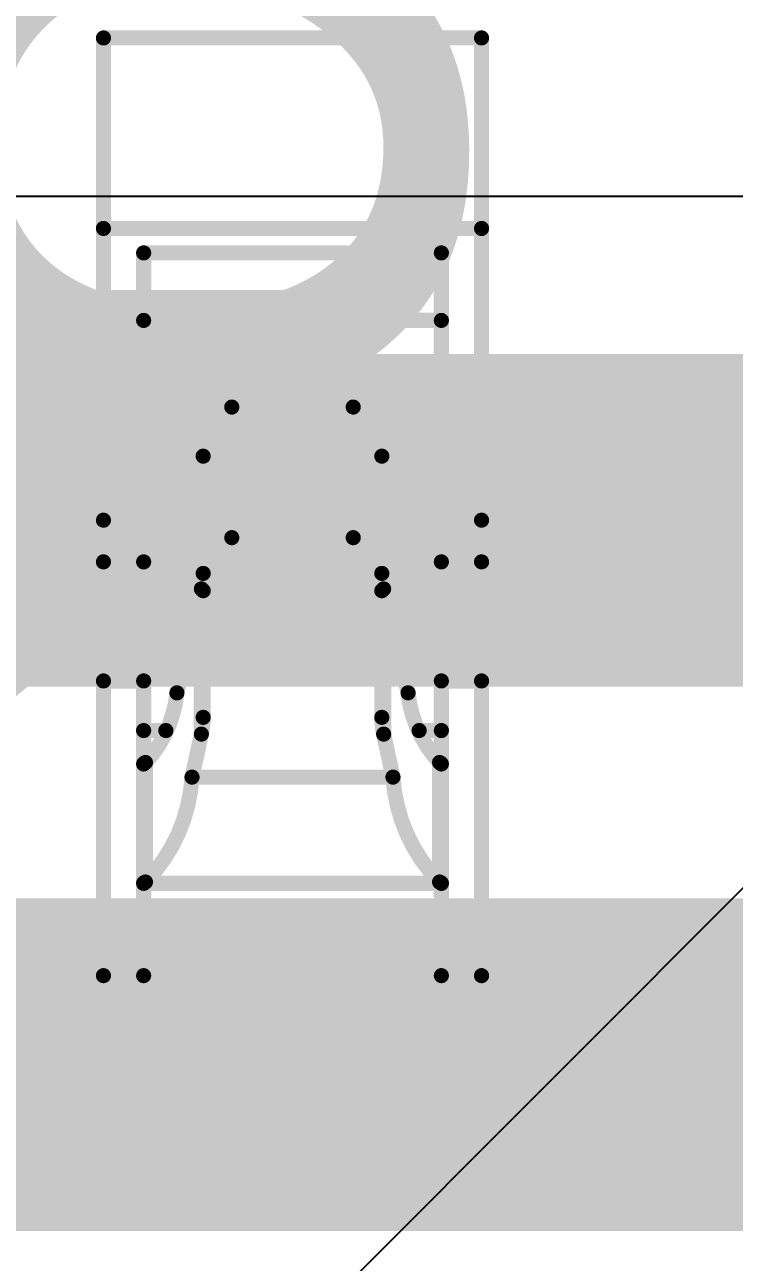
# Model space of a CAD drawing. Header units: inches. Extents: x -11 to 5433, y -4 to 5447.
# Drawn here: x 22.325 to 22.921, y 30.047 to 31.086 of the extents above; entities that cross this region are included whole.
import ezdxf

# ---------------------------------------------------------------- set-up
doc = ezdxf.new("R2010")
doc.units = ezdxf.units.IN
for name, color, linetype in [('Bottom Overlay', 54, 'Continuous'), ('Bottom Solder', 6, 'Continuous'), ('Mechanical 4', 56, 'Continuous'), ('Top Layer', 1, 'Continuous'), ('Top Overlay', 2, 'Continuous')]:
    doc.layers.add(name, color=color, linetype=linetype)
doc.styles.add('Arial', font='', dxfattribs={"height": 0.2})
doc.styles.get('Arial').set_extended_font_data('Arial')

# ---------------------------------------------------------------- blocks, each defined once
blk = doc.blocks.new('BL_R8812AF1_B_23')
at = {"layer": 'Bottom Overlay', "style": 'Arial', "text_generation_flag": 2}
blk.add_text('6', height=0.7000011399999999, rotation=-180, dxfattribs=at).set_placement((-11.7981984, -4.56820778))
blk = doc.blocks.new('WQFN_30_EP_2_5_4_5__B_27')
at = {"layer": 'Bottom Solder'}
blk.add_line((-0.8183625999999999, 1.9033871), (-5421.1859699, -5425.6862022), dxfattribs=at)
blk = doc.blocks.new('QTH_030_01_L_D_A_K_TR_157')
at = {"layer": 'Top Overlay', "style": 'Arial'}
blk.add_text('2', height=0.7619999999999999, dxfattribs=at).set_placement((-7.28977968, -2.0066))

msp = doc.modelspace()

# ---------------------------------------------------------------- linework, layer by layer
at = {"layer": 'Mechanical 4'}
for points in [[(22.3911541, 31.07494674, 0.0127, 0.0127, 0), (22.7086541, 31.07494674, 0.0127, 0.0127, 0)], [(22.3911541, 30.28744514, 0.0127, 0.0127, 0), (22.3911541, 31.07494674, 0.0127, 0.0127, 0)], [(22.7086541, 30.66994628, 0.0127, 0.0127, 0), (22.7086541, 31.07494674, 0.0127, 0.0127, 0)], [(22.3911541, 30.91494452, 0.0127, 0.0127, 0), (22.7086541, 30.91494452, 0.0127, 0.0127, 0)], [(22.42490562, 30.89440862, 0.0127, 0.0127, 0), (22.67490512, 30.89440862, 0.0127, 0.0127, 0)], [(22.42490562, 30.28744514, 0.0127, 0.0127, 0), (22.42490562, 30.89440862, 0.0127, 0.0127, 0)], [(22.67490512, 30.28744514, 0.0127, 0.0127, 0), (22.67490512, 30.89440862, 0.0127, 0.0127, 0)], [(22.42490562, 30.83773868, 0.0127, 0.0127, 0), (22.67490512, 30.83773868, 0.0127, 0.0127, 0)], [(22.47490552, 30.72369522, 0.0127, 0.0127, -0.2473774344944057), (22.4989136, 30.76494482, 0.0127, 0.0127, 0)], [(22.49891614, 30.76494482, 0.0127, 0.0127, 0), (22.6008946, 30.76494482, 0.0127, 0.0127, 0)], [(22.49891614, 30.65528286, 0.0127, 0.0127, 0), (22.49891614, 30.76494482, 0.0127, 0.0127, 0)], [(22.6008946, 30.65528286, 0.0127, 0.0127, 0), (22.6008946, 30.76494482, 0.0127, 0.0127, 0)], [(22.60089714, 30.76494482, 0.0127, 0.0127, -0.2473774344944055), (22.62490522, 30.72369522, 0.0127, 0.0127, 0)], [(22.47490552, 30.50434844, 0.0127, 0.0127, 0), (22.47490552, 30.72369522, 0.0127, 0.0127, 0)], [(22.62490522, 30.50434844, 0.0127, 0.0127, 0), (22.62490522, 30.72369522, 0.0127, 0.0127, 0)], [(22.0736541, 30.66994628, 0.0127, 0.0127, 0), (22.3911541, 30.66994628, 0.0127, 0.0127, 0)], [(22.7086541, 30.66994628, 0.0127, 0.0127, 0), (23.0261541, 30.66994628, 0.0127, 0.0127, 0)], [(22.7086541, 30.28744514, 0.0127, 0.0127, 0), (22.7086541, 30.66994628, 0.0127, 0.0127, 0)], [(22.47490552, 30.61071348, 0.0127, 0.0127, -0.2374800627721871), (22.4989136, 30.6552854, 0.0127, 0.0127, 0)], [(22.49891614, 30.65528286, 0.0127, 0.0127, 0), (22.6008946, 30.65528286, 0.0127, 0.0127, 0)], [(22.60089714, 30.6552854, 0.0127, 0.0127, -0.2374800627721868), (22.62490522, 30.61071348, 0.0127, 0.0127, 0)], [(22.3911541, 30.63494508, 0.0127, 0.0127, 0), (22.42490562, 30.63494508, 0.0127, 0.0127, 0)], [(22.67490512, 30.63494508, 0.0127, 0.0127, 0), (22.7086541, 30.63494508, 0.0127, 0.0127, 0)], [(22.47490552, 30.62525752, 0.0127, 0.0127, -0.05786385222358645), (22.4733866, 30.61223494, 0.0127, 0.0127, 0)], [(22.62642414, 30.61223494, 0.0127, 0.0127, -0.05786385222314867), (22.62490522, 30.62525752, 0.0127, 0.0127, 0)], [(22.4528634, 30.5249453, 0.0127, 0.0127, 0), (22.4733866, 30.61223494, 0.0127, 0.0127, 0)], [(22.4733866, 30.49027684, 0.0127, 0.0127, 0), (22.4733866, 30.61223494, 0.0127, 0.0127, 0)], [(22.62642414, 30.61223494, 0.0127, 0.0127, 0), (22.6469448, 30.5249453, 0.0127, 0.0127, 0)], [(22.62642414, 30.49027684, 0.0127, 0.0127, 0), (22.62642414, 30.61223494, 0.0127, 0.0127, 0)], [(22.3911541, 30.53494528, 0.0127, 0.0127, 0), (22.42490562, 30.53494528, 0.0127, 0.0127, 0)], [(22.67490512, 30.53494528, 0.0127, 0.0127, 0), (22.7086541, 30.53494528, 0.0127, 0.0127, 0)], [(22.45286594, 30.52494784, 0.0127, 0.0127, -0.1625906327552088), (22.42642454, 30.46645418, 0.0127, 0.0127, 0)], [(22.6733862, 30.46645418, 0.0127, 0.0127, -0.1625906327552086), (22.6469448, 30.52494784, 0.0127, 0.0127, 0)], [(22.47490552, 30.50434844, 0.0127, 0.0127, -0.05365793627952005), (22.4733866, 30.49027684, 0.0127, 0.0127, 0)], [(22.62642414, 30.49027684, 0.0127, 0.0127, -0.0536579362795205), (22.62490522, 30.50434844, 0.0127, 0.0127, 0)], [(22.42490562, 30.49328166, 0.0127, 0.0127, 0), (22.443567, 30.49328166, 0.0127, 0.0127, 0)], [(22.46553292, 30.45417836, 0.0127, 0.0127, 0), (22.4733866, 30.49027684, 0.0127, 0.0127, 0)], [(22.62642414, 30.49027684, 0.0127, 0.0127, 0), (22.63427782, 30.45417836, 0.0127, 0.0127, 0)], [(22.65624374, 30.49328166, 0.0127, 0.0127, 0), (22.67490512, 30.49328166, 0.0127, 0.0127, 0)], [(22.42490562, 30.46521466, 0.0127, 0.0127, -0.01102176108581711), (22.42494118, 30.46530102, 0.0127, 0.0127, 0)], [(22.42494118, 30.46530102, 0.0127, 0.0127, -0.0284044061030476), (22.4249869, 30.46538992, 0.0127, 0.0127, 0)], [(22.4249869, 30.46538992, 0.0127, 0.0127, -0.03504147040441317), (22.42505294, 30.46548644, 0.0127, 0.0127, 0)], [(22.42505294, 30.46548644, 0.0127, 0.0127, -0.03231858316793751), (22.425152, 30.46559312, 0.0127, 0.0127, 0)], [(22.425152, 30.46559312, 0.0127, 0.0127, -0.02446223679451831), (22.42528916, 30.4657125, 0.0127, 0.0127, 0)], [(22.4252917, 30.46570996, 0.0127, 0.0127, -0.0137291896242183), (22.4254695, 30.46584458, 0.0127, 0.0127, 0)], [(22.4254695, 30.46584458, 0.0127, 0.0127, -0.008119992783117841), (22.42568032, 30.46598682, 0.0127, 0.0127, 0)], [(22.42567778, 30.46598936, 0.0127, 0.0127, -0.004820635669784643), (22.425914, 30.46613922, 0.0127, 0.0127, 0)], [(22.425914, 30.46613922, 0.0127, 0.0127, 0), (22.42642454, 30.46645418, 0.0127, 0.0127, 0)], [(22.42642454, 30.36607592, 0.0127, 0.0127, 0), (22.42642454, 30.46645418, 0.0127, 0.0127, 0)], [(22.6733862, 30.46645418, 0.0127, 0.0127, 0), (22.6736529, 30.46629416, 0.0127, 0.0127, 0)], [(22.6733862, 30.36607592, 0.0127, 0.0127, 0), (22.6733862, 30.46645418, 0.0127, 0.0127, 0)], [(22.6736529, 30.46629416, 0.0127, 0.0127, 0), (22.67391198, 30.46613414, 0.0127, 0.0127, 0)], [(22.67390944, 30.4661316, 0.0127, 0.0127, -0.006054857889899336), (22.6741482, 30.46598174, 0.0127, 0.0127, 0)], [(22.67415074, 30.46598428, 0.0127, 0.0127, -0.01073696928682248), (22.67435648, 30.46584204, 0.0127, 0.0127, 0)], [(22.67435648, 30.4658395, 0.0127, 0.0127, -0.01856237099958724), (22.67452158, 30.4657125, 0.0127, 0.0127, 0)], [(22.67452158, 30.46571504, 0.0127, 0.0127, -0.02338621056264472), (22.67464604, 30.4655982, 0.0127, 0.0127, 0)], [(22.67464604, 30.46559565999999, 0.0127, 0.0127, -0.05432145122047705), (22.67480606, 30.465395, 0.0127, 0.0127, 0)], [(22.6748086, 30.46539754, 0.0127, 0.0127, -0.02859688060415438), (22.67490766, 30.46521466, 0.0127, 0.0127, 0)], [(22.46553292, 30.4541809, 0.0127, 0.0127, -0.1798939642534223), (22.42642454, 30.36607592, 0.0127, 0.0127, 0)], [(22.46553292, 30.45417836, 0.0127, 0.0127, 0), (22.63427782, 30.45417836, 0.0127, 0.0127, 0)], [(22.6733862, 30.36607592, 0.0127, 0.0127, -0.1798939642534224), (22.63427782, 30.4541809, 0.0127, 0.0127, 0)], [(22.42490562, 30.36514628, 0.0127, 0.0127, -0.01323430962446281), (22.42494118, 30.36521231999999, 0.0127, 0.0127, 0)], [(22.42490562, 30.36494562, 0.0127, 0.0127, 0), (22.67490512, 30.36494562, 0.0127, 0.0127, 0)], [(22.42494118, 30.36521231999999, 0.0127, 0.0127, -0.03268862885863796), (22.4249869, 30.36528089999999, 0.0127, 0.0127, 0)], [(22.4249869, 30.36527582, 0.0127, 0.0127, -0.03744583032642153), (22.42505294, 30.36534948, 0.0127, 0.0127, 0)], [(22.42505294, 30.36534948, 0.0127, 0.0127, -0.03188120473102624), (22.425152, 30.36542822, 0.0127, 0.0127, 0)], [(22.42514946, 30.36543076, 0.0127, 0.0127, -0.02261994771003394), (22.42528916, 30.3655222, 0.0127, 0.0127, 0)], [(22.42528916, 30.36551966, 0.0127, 0.0127, -0.01220889249517683), (22.42546696, 30.36561872, 0.0127, 0.0127, 0)], [(22.42546696, 30.36561872, 0.0127, 0.0127, -0.007070305456678293), (22.42567778, 30.3657254, 0.0127, 0.0127, 0)], [(22.42567778, 30.3657254, 0.0127, 0.0127, 0), (22.425914, 30.3658397, 0.0127, 0.0127, 0)], [(22.425914, 30.3658397, 0.0127, 0.0127, 0), (22.42642454, 30.36607592, 0.0127, 0.0127, 0)], [(22.6733862, 30.36607592, 0.0127, 0.0127, 0), (22.6736529, 30.365954, 0.0127, 0.0127, 0)], [(22.6736529, 30.365954, 0.0127, 0.0127, 0), (22.67391198, 30.36583716, 0.0127, 0.0127, 0)], [(22.67391198, 30.36583716, 0.0127, 0.0127, -0.005205334008710242), (22.67415074, 30.3657254, 0.0127, 0.0127, 0)], [(22.6741482, 30.36572286, 0.0127, 0.0127, -0.00937562234907253), (22.67435394, 30.36561618, 0.0127, 0.0127, 0)], [(22.67435394, 30.36561618, 0.0127, 0.0127, -0.01668702492138255), (22.67452158, 30.36551966, 0.0127, 0.0127, 0)], [(22.67452158, 30.36551966, 0.0127, 0.0127, -0.02199391698774063), (22.67464604, 30.3654333, 0.0127, 0.0127, 0)], [(22.6746435, 30.3654333, 0.0127, 0.0127, -0.02675089171657911), (22.67473748, 30.36535456, 0.0127, 0.0127, 0)], [(22.67474002, 30.36535456, 0.0127, 0.0127, -0.02828763816905785), (22.6748086, 30.36528344, 0.0127, 0.0127, 0)], [(22.6748086, 30.36528344, 0.0127, 0.0127, -0.03260546147913381), (22.67490512, 30.36514628, 0.0127, 0.0127, 0)], [(22.3911541, 30.28744514, 0.0127, 0.0127, 0), (22.7086541, 30.28744514, 0.0127, 0.0127, 0)]]:
    msp.add_lwpolyline(points, format="xyseb", dxfattribs=at)
for points in [[(22.3879791, 31.07494674, 0.00635, 0.00635, 1), (22.3943291, 31.07494674, 0.00635, 0.00635, 1)], [(22.3879791, 31.07494674, 0.00635, 0.00635, 1), (22.3943291, 31.07494674, 0.00635, 0.00635, 1)], [(22.7054791, 31.07494674, 0.00635, 0.00635, 1), (22.7118291, 31.07494674, 0.00635, 0.00635, 1)], [(22.7054791, 31.07494674, 0.00635, 0.00635, 1), (22.7118291, 31.07494674, 0.00635, 0.00635, 1)], [(22.3879791, 30.91494452, 0.00635, 0.00635, 1), (22.3943291, 30.91494452, 0.00635, 0.00635, 1)], [(22.7054791, 30.91494452, 0.00635, 0.00635, 1), (22.7118291, 30.91494452, 0.00635, 0.00635, 1)], [(22.42173062, 30.89440862, 0.00635, 0.00635, 1), (22.42808062, 30.89440862, 0.00635, 0.00635, 1)], [(22.42173062, 30.89440862, 0.00635, 0.00635, 1), (22.42808062, 30.89440862, 0.00635, 0.00635, 1)], [(22.67173012, 30.89440862, 0.00635, 0.00635, 1), (22.67808012, 30.89440862, 0.00635, 0.00635, 1)], [(22.67173012, 30.89440862, 0.00635, 0.00635, 1), (22.67808012, 30.89440862, 0.00635, 0.00635, 1)], [(22.42173062, 30.83773868, 0.00635, 0.00635, 1), (22.42808062, 30.83773868, 0.00635, 0.00635, 1)], [(22.67173012, 30.83773868, 0.00635, 0.00635, 1), (22.67808012, 30.83773868, 0.00635, 0.00635, 1)], [(22.4957386, 30.76494482, 0.00635, 0.00635, 1), (22.5020886, 30.76494482, 0.00635, 0.00635, 1)], [(22.49574114, 30.76494482, 0.00635, 0.00635, 1), (22.50209114, 30.76494482, 0.00635, 0.00635, 1)], [(22.49574114, 30.76494482, 0.00635, 0.00635, 1), (22.50209114, 30.76494482, 0.00635, 0.00635, 1)], [(22.5977196, 30.76494482, 0.00635, 0.00635, 1), (22.6040696, 30.76494482, 0.00635, 0.00635, 1)], [(22.5977196, 30.76494482, 0.00635, 0.00635, 1), (22.6040696, 30.76494482, 0.00635, 0.00635, 1)], [(22.59772214, 30.76494482, 0.00635, 0.00635, 1), (22.60407214, 30.76494482, 0.00635, 0.00635, 1)], [(22.47173052, 30.72369522, 0.00635, 0.00635, 1), (22.47808052, 30.72369522, 0.00635, 0.00635, 1)], [(22.47173052, 30.72369522, 0.00635, 0.00635, 1), (22.47808052, 30.72369522, 0.00635, 0.00635, 1)], [(22.62173022, 30.72369522, 0.00635, 0.00635, 1), (22.62808022, 30.72369522, 0.00635, 0.00635, 1)], [(22.62173022, 30.72369522, 0.00635, 0.00635, 1), (22.62808022, 30.72369522, 0.00635, 0.00635, 1)], [(22.3879791, 30.66994628, 0.00635, 0.00635, 1), (22.3943291, 30.66994628, 0.00635, 0.00635, 1)], [(22.7054791, 30.66994628, 0.00635, 0.00635, 1), (22.7118291, 30.66994628, 0.00635, 0.00635, 1)], [(22.7054791, 30.66994628, 0.00635, 0.00635, 1), (22.7118291, 30.66994628, 0.00635, 0.00635, 1)], [(22.7054791, 30.66994628, 0.00635, 0.00635, 1), (22.7118291, 30.66994628, 0.00635, 0.00635, 1)], [(22.4957386, 30.6552854, 0.00635, 0.00635, 1), (22.5020886, 30.6552854, 0.00635, 0.00635, 1)], [(22.49574114, 30.65528286, 0.00635, 0.00635, 1), (22.50209114, 30.65528286, 0.00635, 0.00635, 1)], [(22.49574114, 30.65528286, 0.00635, 0.00635, 1), (22.50209114, 30.65528286, 0.00635, 0.00635, 1)], [(22.5977196, 30.65528286, 0.00635, 0.00635, 1), (22.6040696, 30.65528286, 0.00635, 0.00635, 1)], [(22.5977196, 30.65528286, 0.00635, 0.00635, 1), (22.6040696, 30.65528286, 0.00635, 0.00635, 1)], [(22.59772214, 30.6552854, 0.00635, 0.00635, 1), (22.60407214, 30.6552854, 0.00635, 0.00635, 1)], [(22.3879791, 30.63494508, 0.00635, 0.00635, 1), (22.3943291, 30.63494508, 0.00635, 0.00635, 1)], [(22.42173062, 30.63494508, 0.00635, 0.00635, 1), (22.42808062, 30.63494508, 0.00635, 0.00635, 1)], [(22.67173012, 30.63494508, 0.00635, 0.00635, 1), (22.67808012, 30.63494508, 0.00635, 0.00635, 1)], [(22.7054791, 30.63494508, 0.00635, 0.00635, 1), (22.7118291, 30.63494508, 0.00635, 0.00635, 1)], [(22.47173052, 30.62525752, 0.00635, 0.00635, 1), (22.47808052, 30.62525752, 0.00635, 0.00635, 1)], [(22.62173022, 30.62525752, 0.00635, 0.00635, 1), (22.62808022, 30.62525752, 0.00635, 0.00635, 1)], [(22.4702116, 30.61223494, 0.00635, 0.00635, 1), (22.4765616, 30.61223494, 0.00635, 0.00635, 1)], [(22.4702116, 30.61223494, 0.00635, 0.00635, 1), (22.4765616, 30.61223494, 0.00635, 0.00635, 1)], [(22.4702116, 30.61223494, 0.00635, 0.00635, 1), (22.4765616, 30.61223494, 0.00635, 0.00635, 1)], [(22.47173052, 30.61071348, 0.00635, 0.00635, 1), (22.47808052, 30.61071348, 0.00635, 0.00635, 1)], [(22.62173022, 30.61071348, 0.00635, 0.00635, 1), (22.62808022, 30.61071348, 0.00635, 0.00635, 1)], [(22.62324914, 30.61223494, 0.00635, 0.00635, 1), (22.62959914, 30.61223494, 0.00635, 0.00635, 1)], [(22.62324914, 30.61223494, 0.00635, 0.00635, 1), (22.62959914, 30.61223494, 0.00635, 0.00635, 1)], [(22.62324914, 30.61223494, 0.00635, 0.00635, 1), (22.62959914, 30.61223494, 0.00635, 0.00635, 1)], [(22.3879791, 30.53494528, 0.00635, 0.00635, 1), (22.3943291, 30.53494528, 0.00635, 0.00635, 1)], [(22.42173062, 30.53494528, 0.00635, 0.00635, 1), (22.42808062, 30.53494528, 0.00635, 0.00635, 1)], [(22.67173012, 30.53494528, 0.00635, 0.00635, 1), (22.67808012, 30.53494528, 0.00635, 0.00635, 1)], [(22.7054791, 30.53494528, 0.00635, 0.00635, 1), (22.7118291, 30.53494528, 0.00635, 0.00635, 1)], [(22.4496884, 30.5249453, 0.00635, 0.00635, 1), (22.4560384, 30.5249453, 0.00635, 0.00635, 1)], [(22.44969094, 30.52494784, 0.00635, 0.00635, 1), (22.45604094, 30.52494784, 0.00635, 0.00635, 1)], [(22.6437698, 30.52494784, 0.00635, 0.00635, 1), (22.6501198, 30.52494784, 0.00635, 0.00635, 1)], [(22.6437698, 30.5249453, 0.00635, 0.00635, 1), (22.6501198, 30.5249453, 0.00635, 0.00635, 1)], [(22.47173052, 30.50434844, 0.00635, 0.00635, 1), (22.47808052, 30.50434844, 0.00635, 0.00635, 1)], [(22.47173052, 30.50434844, 0.00635, 0.00635, 1), (22.47808052, 30.50434844, 0.00635, 0.00635, 1)], [(22.62173022, 30.50434844, 0.00635, 0.00635, 1), (22.62808022, 30.50434844, 0.00635, 0.00635, 1)], [(22.62173022, 30.50434844, 0.00635, 0.00635, 1), (22.62808022, 30.50434844, 0.00635, 0.00635, 1)], [(22.42173062, 30.49328166, 0.00635, 0.00635, 1), (22.42808062, 30.49328166, 0.00635, 0.00635, 1)], [(22.440392, 30.49328166, 0.00635, 0.00635, 1), (22.446742, 30.49328166, 0.00635, 0.00635, 1)], [(22.4702116, 30.49027684, 0.00635, 0.00635, 1), (22.4765616, 30.49027684, 0.00635, 0.00635, 1)], [(22.4702116, 30.49027684, 0.00635, 0.00635, 1), (22.4765616, 30.49027684, 0.00635, 0.00635, 1)], [(22.4702116, 30.49027684, 0.00635, 0.00635, 1), (22.4765616, 30.49027684, 0.00635, 0.00635, 1)], [(22.62324914, 30.49027684, 0.00635, 0.00635, 1), (22.62959914, 30.49027684, 0.00635, 0.00635, 1)], [(22.62324914, 30.49027684, 0.00635, 0.00635, 1), (22.62959914, 30.49027684, 0.00635, 0.00635, 1)], [(22.62324914, 30.49027684, 0.00635, 0.00635, 1), (22.62959914, 30.49027684, 0.00635, 0.00635, 1)], [(22.65306874, 30.49328166, 0.00635, 0.00635, 1), (22.65941874, 30.49328166, 0.00635, 0.00635, 1)], [(22.67173012, 30.49328166, 0.00635, 0.00635, 1), (22.67808012, 30.49328166, 0.00635, 0.00635, 1)], [(22.42173062, 30.46521466, 0.00635, 0.00635, 1), (22.42808062, 30.46521466, 0.00635, 0.00635, 1)], [(22.42176618, 30.46530102, 0.00635, 0.00635, 1), (22.42811618, 30.46530102, 0.00635, 0.00635, 1)], [(22.42176618, 30.46530102, 0.00635, 0.00635, 1), (22.42811618, 30.46530102, 0.00635, 0.00635, 1)], [(22.4218119, 30.46538992, 0.00635, 0.00635, 1), (22.4281619, 30.46538992, 0.00635, 0.00635, 1)], [(22.4218119, 30.46538992, 0.00635, 0.00635, 1), (22.4281619, 30.46538992, 0.00635, 0.00635, 1)], [(22.42187794, 30.46548644, 0.00635, 0.00635, 1), (22.42822794, 30.46548644, 0.00635, 0.00635, 1)], [(22.42187794, 30.46548644, 0.00635, 0.00635, 1), (22.42822794, 30.46548644, 0.00635, 0.00635, 1)], [(22.421977, 30.46559312, 0.00635, 0.00635, 1), (22.428327, 30.46559312, 0.00635, 0.00635, 1)], [(22.421977, 30.46559312, 0.00635, 0.00635, 1), (22.428327, 30.46559312, 0.00635, 0.00635, 1)], [(22.42211416, 30.4657125, 0.00635, 0.00635, 1), (22.42846416, 30.4657125, 0.00635, 0.00635, 1)], [(22.4221167, 30.46570996, 0.00635, 0.00635, 1), (22.4284667, 30.46570996, 0.00635, 0.00635, 1)], [(22.4222945, 30.46584458, 0.00635, 0.00635, 1), (22.4286445, 30.46584458, 0.00635, 0.00635, 1)], [(22.4222945, 30.46584458, 0.00635, 0.00635, 1), (22.4286445, 30.46584458, 0.00635, 0.00635, 1)], [(22.42250278, 30.46598936, 0.00635, 0.00635, 1), (22.42885278, 30.46598936, 0.00635, 0.00635, 1)], [(22.42250532, 30.46598682, 0.00635, 0.00635, 1), (22.42885532, 30.46598682, 0.00635, 0.00635, 1)], [(22.422739, 30.46613922, 0.00635, 0.00635, 1), (22.429089, 30.46613922, 0.00635, 0.00635, 1)], [(22.422739, 30.46613922, 0.00635, 0.00635, 1), (22.429089, 30.46613922, 0.00635, 0.00635, 1)], [(22.42324954, 30.46645418, 0.00635, 0.00635, 1), (22.42959954, 30.46645418, 0.00635, 0.00635, 1)], [(22.42324954, 30.46645418, 0.00635, 0.00635, 1), (22.42959954, 30.46645418, 0.00635, 0.00635, 1)], [(22.42324954, 30.46645418, 0.00635, 0.00635, 1), (22.42959954, 30.46645418, 0.00635, 0.00635, 1)], [(22.6702112, 30.46645418, 0.00635, 0.00635, 1), (22.6765612, 30.46645418, 0.00635, 0.00635, 1)], [(22.6702112, 30.46645418, 0.00635, 0.00635, 1), (22.6765612, 30.46645418, 0.00635, 0.00635, 1)], [(22.6702112, 30.46645418, 0.00635, 0.00635, 1), (22.6765612, 30.46645418, 0.00635, 0.00635, 1)], [(22.6704779, 30.46629416, 0.00635, 0.00635, 1), (22.6768279, 30.46629416, 0.00635, 0.00635, 1)], [(22.6704779, 30.46629416, 0.00635, 0.00635, 1), (22.6768279, 30.46629416, 0.00635, 0.00635, 1)], [(22.67073444, 30.4661316, 0.00635, 0.00635, 1), (22.67708444, 30.4661316, 0.00635, 0.00635, 1)], [(22.67073698, 30.46613414, 0.00635, 0.00635, 1), (22.67708698, 30.46613414, 0.00635, 0.00635, 1)], [(22.6709732, 30.46598174, 0.00635, 0.00635, 1), (22.6773232, 30.46598174, 0.00635, 0.00635, 1)], [(22.67097574, 30.46598428, 0.00635, 0.00635, 1), (22.67732574, 30.46598428, 0.00635, 0.00635, 1)], [(22.67118148, 30.46584204, 0.00635, 0.00635, 1), (22.67753148, 30.46584204, 0.00635, 0.00635, 1)], [(22.67118148, 30.4658395, 0.00635, 0.00635, 1), (22.67753148, 30.4658395, 0.00635, 0.00635, 1)], [(22.67134658, 30.46571504, 0.00635, 0.00635, 1), (22.67769658, 30.46571504, 0.00635, 0.00635, 1)], [(22.67134658, 30.4657125, 0.00635, 0.00635, 1), (22.67769658, 30.4657125, 0.00635, 0.00635, 1)], [(22.67147104, 30.4655982, 0.00635, 0.00635, 1), (22.67782104, 30.4655982, 0.00635, 0.00635, 1)], [(22.67147104, 30.46559565999999, 0.00635, 0.00635, 1), (22.67782104, 30.46559565999999, 0.00635, 0.00635, 1)], [(22.67163106, 30.465395, 0.00635, 0.00635, 1), (22.67798106, 30.465395, 0.00635, 0.00635, 1)], [(22.6716336, 30.46539754, 0.00635, 0.00635, 1), (22.6779836, 30.46539754, 0.00635, 0.00635, 1)], [(22.67173266, 30.46521466, 0.00635, 0.00635, 1), (22.67808266, 30.46521466, 0.00635, 0.00635, 1)], [(22.46235792, 30.4541809, 0.00635, 0.00635, 1), (22.46870792, 30.4541809, 0.00635, 0.00635, 1)], [(22.46235792, 30.45417836, 0.00635, 0.00635, 1), (22.46870792, 30.45417836, 0.00635, 0.00635, 1)], [(22.46235792, 30.45417836, 0.00635, 0.00635, 1), (22.46870792, 30.45417836, 0.00635, 0.00635, 1)], [(22.63110282, 30.4541809, 0.00635, 0.00635, 1), (22.63745282, 30.4541809, 0.00635, 0.00635, 1)], [(22.63110282, 30.45417836, 0.00635, 0.00635, 1), (22.63745282, 30.45417836, 0.00635, 0.00635, 1)], [(22.63110282, 30.45417836, 0.00635, 0.00635, 1), (22.63745282, 30.45417836, 0.00635, 0.00635, 1)], [(22.42173062, 30.36514628, 0.00635, 0.00635, 1), (22.42808062, 30.36514628, 0.00635, 0.00635, 1)], [(22.42173062, 30.36494562, 0.00635, 0.00635, 1), (22.42808062, 30.36494562, 0.00635, 0.00635, 1)], [(22.42176618, 30.36521231999999, 0.00635, 0.00635, 1), (22.42811618, 30.36521231999999, 0.00635, 0.00635, 1)], [(22.42176618, 30.36521231999999, 0.00635, 0.00635, 1), (22.42811618, 30.36521231999999, 0.00635, 0.00635, 1)], [(22.4218119, 30.36528089999999, 0.00635, 0.00635, 1), (22.4281619, 30.36528089999999, 0.00635, 0.00635, 1)], [(22.4218119, 30.36527582, 0.00635, 0.00635, 1), (22.4281619, 30.36527582, 0.00635, 0.00635, 1)], [(22.42187794, 30.36534948, 0.00635, 0.00635, 1), (22.42822794, 30.36534948, 0.00635, 0.00635, 1)], [(22.42187794, 30.36534948, 0.00635, 0.00635, 1), (22.42822794, 30.36534948, 0.00635, 0.00635, 1)], [(22.42197446, 30.36543076, 0.00635, 0.00635, 1), (22.42832446, 30.36543076, 0.00635, 0.00635, 1)], [(22.421977, 30.36542822, 0.00635, 0.00635, 1), (22.428327, 30.36542822, 0.00635, 0.00635, 1)], [(22.42211416, 30.3655222, 0.00635, 0.00635, 1), (22.42846416, 30.3655222, 0.00635, 0.00635, 1)], [(22.42211416, 30.36551966, 0.00635, 0.00635, 1), (22.42846416, 30.36551966, 0.00635, 0.00635, 1)], [(22.42229196, 30.36561872, 0.00635, 0.00635, 1), (22.42864196, 30.36561872, 0.00635, 0.00635, 1)], [(22.42229196, 30.36561872, 0.00635, 0.00635, 1), (22.42864196, 30.36561872, 0.00635, 0.00635, 1)], [(22.42250278, 30.3657254, 0.00635, 0.00635, 1), (22.42885278, 30.3657254, 0.00635, 0.00635, 1)], [(22.42250278, 30.3657254, 0.00635, 0.00635, 1), (22.42885278, 30.3657254, 0.00635, 0.00635, 1)], [(22.422739, 30.3658397, 0.00635, 0.00635, 1), (22.429089, 30.3658397, 0.00635, 0.00635, 1)], [(22.422739, 30.3658397, 0.00635, 0.00635, 1), (22.429089, 30.3658397, 0.00635, 0.00635, 1)], [(22.42324954, 30.36607592, 0.00635, 0.00635, 1), (22.42959954, 30.36607592, 0.00635, 0.00635, 1)], [(22.42324954, 30.36607592, 0.00635, 0.00635, 1), (22.42959954, 30.36607592, 0.00635, 0.00635, 1)], [(22.42324954, 30.36607592, 0.00635, 0.00635, 1), (22.42959954, 30.36607592, 0.00635, 0.00635, 1)], [(22.6702112, 30.36607592, 0.00635, 0.00635, 1), (22.6765612, 30.36607592, 0.00635, 0.00635, 1)], [(22.6702112, 30.36607592, 0.00635, 0.00635, 1), (22.6765612, 30.36607592, 0.00635, 0.00635, 1)], [(22.6702112, 30.36607592, 0.00635, 0.00635, 1), (22.6765612, 30.36607592, 0.00635, 0.00635, 1)], [(22.6704779, 30.365954, 0.00635, 0.00635, 1), (22.6768279, 30.365954, 0.00635, 0.00635, 1)], [(22.6704779, 30.365954, 0.00635, 0.00635, 1), (22.6768279, 30.365954, 0.00635, 0.00635, 1)], [(22.67073698, 30.36583716, 0.00635, 0.00635, 1), (22.67708698, 30.36583716, 0.00635, 0.00635, 1)], [(22.67073698, 30.36583716, 0.00635, 0.00635, 1), (22.67708698, 30.36583716, 0.00635, 0.00635, 1)], [(22.6709732, 30.36572286, 0.00635, 0.00635, 1), (22.6773232, 30.36572286, 0.00635, 0.00635, 1)], [(22.67097574, 30.3657254, 0.00635, 0.00635, 1), (22.67732574, 30.3657254, 0.00635, 0.00635, 1)], [(22.67117894, 30.36561618, 0.00635, 0.00635, 1), (22.67752894, 30.36561618, 0.00635, 0.00635, 1)], [(22.67117894, 30.36561618, 0.00635, 0.00635, 1), (22.67752894, 30.36561618, 0.00635, 0.00635, 1)], [(22.67134658, 30.36551966, 0.00635, 0.00635, 1), (22.67769658, 30.36551966, 0.00635, 0.00635, 1)], [(22.67134658, 30.36551966, 0.00635, 0.00635, 1), (22.67769658, 30.36551966, 0.00635, 0.00635, 1)], [(22.6714685, 30.3654333, 0.00635, 0.00635, 1), (22.6778185, 30.3654333, 0.00635, 0.00635, 1)], [(22.67147104, 30.3654333, 0.00635, 0.00635, 1), (22.67782104, 30.3654333, 0.00635, 0.00635, 1)], [(22.67156248, 30.36535456, 0.00635, 0.00635, 1), (22.67791248, 30.36535456, 0.00635, 0.00635, 1)], [(22.67156502, 30.36535456, 0.00635, 0.00635, 1), (22.67791502, 30.36535456, 0.00635, 0.00635, 1)], [(22.6716336, 30.36528344, 0.00635, 0.00635, 1), (22.6779836, 30.36528344, 0.00635, 0.00635, 1)], [(22.6716336, 30.36528344, 0.00635, 0.00635, 1), (22.6779836, 30.36528344, 0.00635, 0.00635, 1)], [(22.67173012, 30.36514628, 0.00635, 0.00635, 1), (22.67808012, 30.36514628, 0.00635, 0.00635, 1)], [(22.67173012, 30.36494562, 0.00635, 0.00635, 1), (22.67808012, 30.36494562, 0.00635, 0.00635, 1)], [(22.3879791, 30.28744514, 0.00635, 0.00635, 1), (22.3943291, 30.28744514, 0.00635, 0.00635, 1)], [(22.3879791, 30.28744514, 0.00635, 0.00635, 1), (22.3943291, 30.28744514, 0.00635, 0.00635, 1)], [(22.42173062, 30.28744514, 0.00635, 0.00635, 1), (22.42808062, 30.28744514, 0.00635, 0.00635, 1)], [(22.67173012, 30.28744514, 0.00635, 0.00635, 1), (22.67808012, 30.28744514, 0.00635, 0.00635, 1)], [(22.7054791, 30.28744514, 0.00635, 0.00635, 1), (22.7118291, 30.28744514, 0.00635, 0.00635, 1)], [(22.7054791, 30.28744514, 0.00635, 0.00635, 1), (22.7118291, 30.28744514, 0.00635, 0.00635, 1)]]:
    msp.add_lwpolyline(points, format="xyseb", close=True, dxfattribs=at)
at = {"layer": 'Top Layer'}
msp.add_line((24.02615972, 30.94187106), (20.55683722, 30.94187106), dxfattribs=at)
for points in [[(20.44420346, 30.66994628, 0.2794, 0.2794, 0), (24.13879602, 30.66994628, 0.2794, 0.2794, 0)], [(20.25482614, 30.21274628, 0.2794, 0.2794, 0), (24.32817334, 30.21274628, 0.2794, 0.2794, 0)]]:
    msp.add_lwpolyline(points, format="xyseb", dxfattribs=at)

# ---------------------------------------------------------------- block references
for name, p, rotation in [('WQFN_30_EP_2_5_4_5__B_27', (11.66616412, 21.80690584), 180), ('BL_R8812AF1_B_23', (27.2565495, 19.46585134), 270), ('QTH_030_01_L_D_A_K_TR_157', (15.3105993, 28.85674696), 180)]:
    msp.add_blockref(name, p, dxfattribs=dict(rotation=rotation))

doc.saveas('drawing.dxf')
